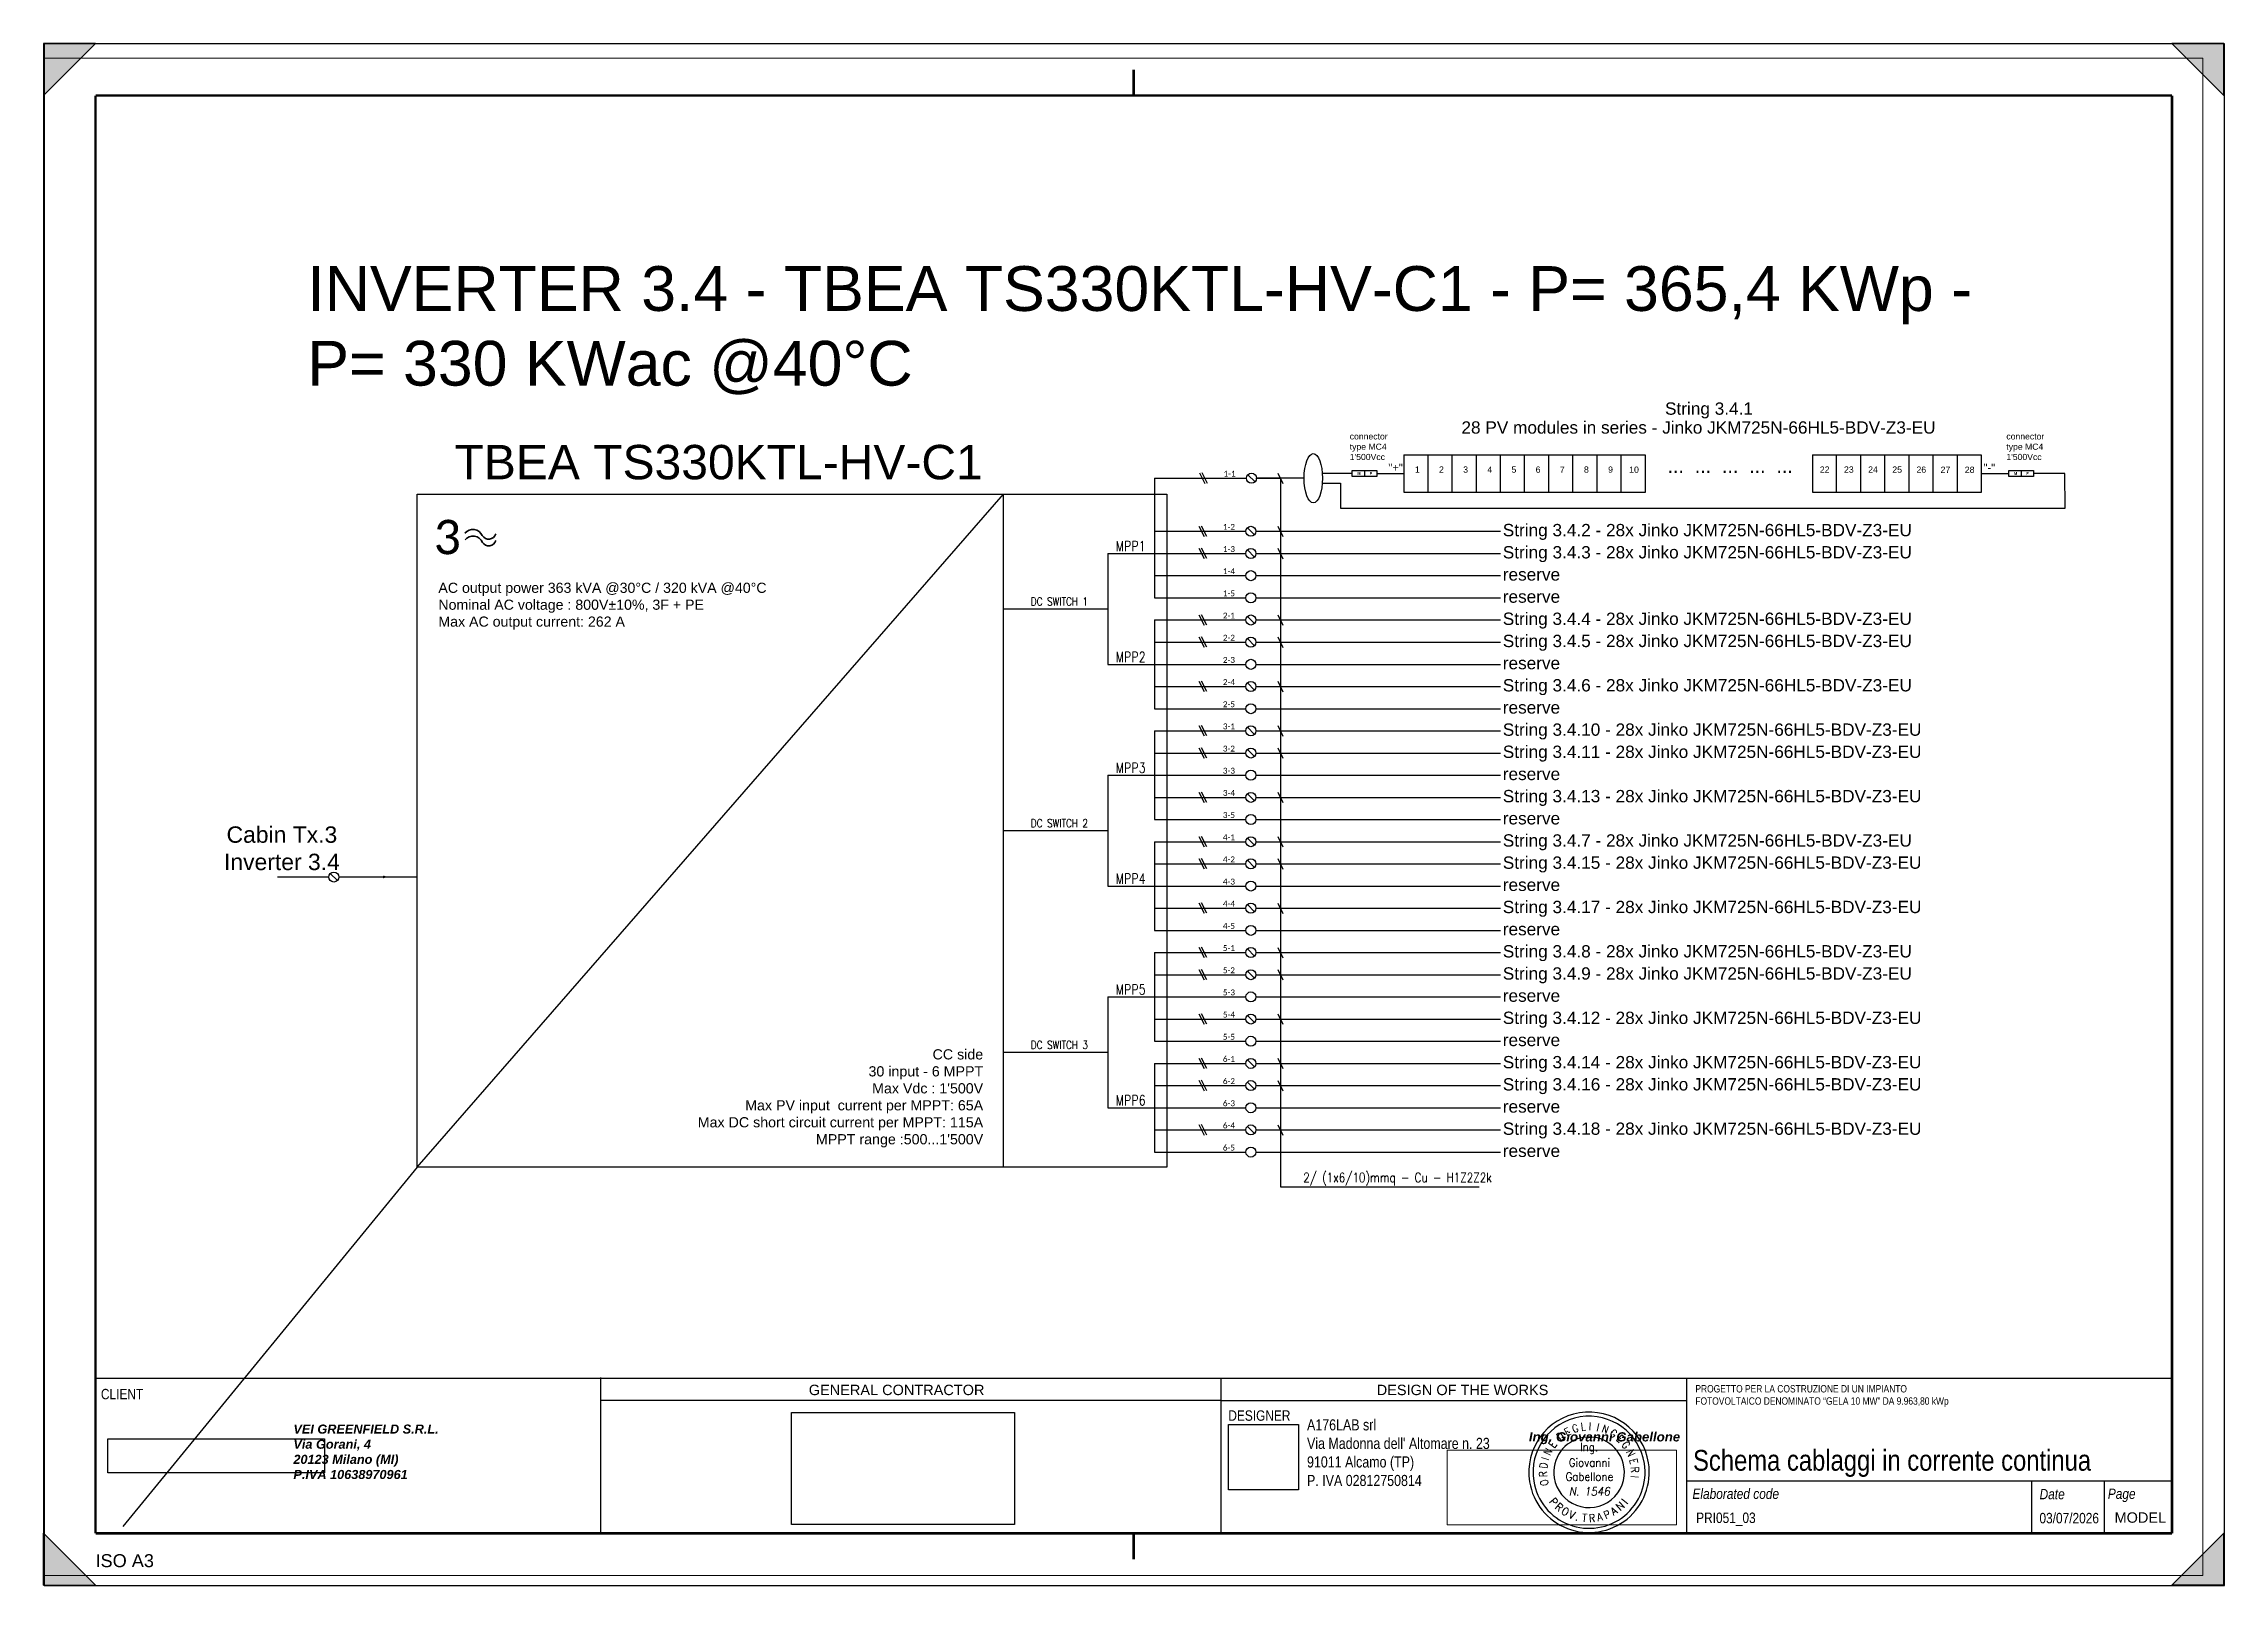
# Paper-space layout '3.4' of a CAD drawing. Header units: millimetres. Extents: x 2 to 422, y 0 to 297.
# The model-space entities are those that its viewports show. They can reach past a viewport. Long polylines and large blocks are cut down to what shows.
import ezdxf
from ezdxf.enums import TextEntityAlignment as Align

# ---------------------------------------------------------------- set-up
doc = ezdxf.new("R2010")
doc.units = ezdxf.units.MM
doc.header["$XCLIPFRAME"] = 2
doc.linetypes.add('CONTINUA', pattern=[0])
doc.linetypes.add('TRATTEGGIATA', pattern=[19.049999999999997, 12.7, -6.349999999999998])
for name, color, linetype in [('-Testi', 1, 'Continuous'), ('firme', 7, 'Continuous'), ('ISO Formato', 7, 'Continuous'), ('ISO FORMATO A3 SENZA TESTATA', 7, 'Continuous'), ('ISO LINEA DI TAGLIO', 253, 'Continuous'), ('ISO Testo', 7, 'Continuous'), ('testata', 7, 'CONTINUA'), ('TIMBRO', 153, 'Continuous'), ('TRATTEGGIATA', 40, 'TRATTEGGIATA')]:
    doc.layers.add(name, color=color, linetype=linetype)
doc.layers.add('Livello 1', color=7, linetype='Continuous', lineweight=0)
doc.styles.add('ARIAL', font='arial.ttf')
doc.styles.add('Formato ISO', font='arial.ttf')
doc.styles.add('Legend', font='calibri.ttf')
doc.styles.add('ROMANS', font='romans.shx', dxfattribs={"width": 0.8, "height": 0.2})
doc.styles.add('ROMANT', font='romant.shx', dxfattribs={"height": 0.2})
doc.styles.add('SIMPLEX', font='SIMPLEX', dxfattribs={"width": 0.8})
doc.styles.get("Standard").update_dxf_attribs({"font": 'arial.ttf'})
doc.styles.add('VALE', font='swissc.ttf')
picture_1 = doc.add_image_def('image1.jpg', size_in_pixel=(539, 175))
picture_2 = doc.add_image_def('image2.png', size_in_pixel=(565, 89))
picture_3 = doc.add_image_def('image3.png', size_in_pixel=(500, 251))
picture_4 = doc.add_image_def('image4.jpg', size_in_pixel=(1111, 1036))

# ---------------------------------------------------------------- blocks, each defined once
blk = doc.blocks.new('A$C63187F01')
at = {"layer": 'TIMBRO'}
for radius, start, end in [(1.15999999999999, 9.105136027296592, 189.1051360272949), (1.07999999999999, 9.105136027296592, 189.1051360272949), (0.679999999999991, 9.105136027296592, 189.1051360272949), (1.15999999999999, 189.1051360272949, 9.105136027296592), (1.07999999999999, 189.1051360272949, 9.105136027296592), (0.679999999999991, 189.1051360272949, 9.105136027296592)]:
    blk.add_arc((0, 0), radius, start, end, dxfattribs=at)
at = {"layer": 'TIMBRO', "style": 'ROMANT', "width": 0.85}
for s, rotation, p in [('E', 28.17592029116496, (-0.3824660734296117, 0.7140165983191907)), ('G', 17.52598430968996, (-0.2439220152376436, 0.772400188038816)), ('L', 7.090058753132115, (-0.0999777312645449, 0.803806228671547)), ('I', 358.7961288682809, (0.0170180748996245, 0.8098212056538756)), ('I', 348.6434814339645, (0.1594998227646158, 0.7941409236011197)), ('N', 339.280516534409, (0.2865722665468979, 0.7576122596989592)), ('N', 63.48437489733794, (-0.7247982432181193, 0.361617901420729)), ('E', 52.40714180735711, (-0.6418162093914364, 0.4941375854581338)), ('D', 38.61204339177493, (-0.505475523407938, 0.632925347284683)), ('G', 327.7755559631449, (0.4319221628173297, 0.685232256440969)), ('E', 317.1256199816696, (0.5511185261302673, 0.5936062416754027)), ('G', 306.4756840001942, (0.6513284743503789, 0.4815300805769171)), ('N', 294.9707234289304, (0.7342841281877384, 0.341945637626182)), ('R', 92.43304528897123, (-0.8092697948665675, -0.0343860308355062)), ('D', 81.56919470707903, (-0.8012468547890723, 0.1187580636865988)), ('I', 72.84733979689435, (-0.7739731119752964, 0.238884118223126)), ('E', 283.8934903389495, (0.7863024527493963, 0.1944953798943487)), ('R', 273.2435543574741, (0.8087024140580465, 0.0458301810675153)), ('O', 103.0829812704469, (-0.7889750302312581, -0.1833532156019828)), ('I', 264.307886566424, (0.8060060775601128, -0.0803380540972825))]:
    blk.add_text(s, height=0.15, rotation=rotation, dxfattribs=at).set_placement(p, align=Align.CENTER)
at = {"layer": 'TIMBRO', "style": 'ROMANS', "width": 0.9}
for s, p in [('Ing.', (1.313009079e-07, 0.4085925105044482)), ('Giovanni', (0.0075545987859016, 0.1075051202444968)), ('Gabellone', (0.007554585066373, -0.1638305355915151))]:
    blk.add_text(s, height=0.16, dxfattribs=at).set_placement(p, align=Align.CENTER)
at = {"layer": 'TIMBRO', "style": 'ROMANS', "oblique": 10, "width": 0.9}
blk.add_text('N. 1546', height=0.16, dxfattribs=at).set_placement((0.007554585066373, -0.4484680293613508), align=Align.CENTER)
at = {"layer": 'TIMBRO', "style": 'ROMANT', "text_generation_flag": 6, "width": 0.9}
for s, rotation, p in [('P', 129.9701413897099, (-0.73572414304485, -0.6166927803541284)), ('R', 139.5111729515321, (-0.623327763049133, -0.7301112927575844)), ('O', 148.8609498648018, (-0.4964321285984569, -0.8216782470621808)), ('V', 158.2107267780695, (-0.3563462401526749, -0.8914131237137182)), ('T', 174.3802347924072, (-0.0940091668817331, -0.9553859306804637)), ('R', 183.7300117056766, (0.0624528102228794, -0.9579664119870015)), ('A', 193.4622252675087, (0.2234920665997322, -0.933622673335947)), ('P', 203.0032568293325, (0.3751521134961706, -0.8836633361973014)), ('A', 212.5442883911549, (0.5164333161652053, -0.8092568380647691)), ('N', 222.6586311643547, (0.6505237136199185, -0.705987888010924)), ('I', 230.858393287566, (0.7445646931580825, -0.605989618477409)), ('.', 165.069514478294, (-0.2473410615262708, -0.9275895640222842))]:
    blk.add_text(s, height=0.15, rotation=rotation, dxfattribs=at).set_placement(p, align=Align.CENTER)
blk = doc.blocks.new('TESTATA_ORIZ')
for points in [[(-0.0699676079475467, 29.90025059768198), (400.149622289405, 29.90025059768198)], [(97.1902921321962, 30.02336188326467), (97.1902921321962, -0.0177559400219707)], [(216.7129702017337, 29.90025059768198), (216.7129702017337, 0)], [(306.4132899808174, 29.95782913373592), (306.4132899808174, -0.0373489915230039)], [(216.7129702017337, 25.58466010262339), (97.1902921321962, 25.58466010262339)], [(216.7129702017337, 25.58466010262339), (306.4132899808174, 25.58466010262339)], [(306.4132899808174, 10.09393447839386), (399.9946335071397, 10.09393447839386)], [(372.8528758033935, 10.06120158330736), (372.8528758033935, -0.0017945035822322)], [(386.8552724335677, 10.09393447839386), (386.8552724335677, 0)]]:
    blk.add_lwpolyline(points)
blk.add_lwpolyline([(0, 29.90025059768198), (400, 29.90025059768198), (400, 0), (0, 0)], close=True)
at = {"layer": 'firme', "xscale": 10, "yscale": 10, "zscale": 10}
blk.add_blockref('A$C63187F01', (287.6416002064349, 11.75734535063213), dxfattribs=at)
at = {"char_height": 2, "attachment_point": 1, "style": 'VALE'}
for s, width, insert in [('\\pxql;CLIENT', 62.13257653758773, (0.9716305739987092, 27.82619541131167)), ('\\pxql;DESIGNER', 62.13257653758773, (218.152149374866, 23.68897433024338)), ('\\pxql;{\\fSwis721 Cn BT|b0|i1|c0|p34;Elaborated code}', 57.42921800797819, (307.5581105855974, 8.620199347302531)), ('\\pxql;{\\fSwis721 Cn BT|b0|i1|c0|p34;Date}', 57.42921800797819, (374.4343936400085, 8.559032495573973)), ('\\pxql;{\\fSwis721 Cn BT|b0|i1|c0|p34;Page}', 57.42921800797819, (387.5775412735152, 8.620199347302531))]:
    blk.add_mtext_dynamic_manual_height_columns(s, width=width, gutter_width=25, heights=[8.879778938413974], dxfattribs=dict(at, insert=insert))
at = {"attachment_point": 4, "style": 'VALE'}
for s, insert, char_height, width in [('{\\f@Arial Unicode MS|b0|i0|c0|p34;GENERAL CONTRACTOR}', (137.3333100181189, 27.61036141397017), 2, 62.13257653758773), ('{\\f@Arial Unicode MS|b0|i0|c0|p34;DESIGN OF THE WORKS}', (246.743246528662, 27.61036141397017), 2, 62.13257653758773), ('{\\H0.83333x;\\C250;\\c1710618;PROGETTO PER LA COSTRUZIONE DI UN IMPIANTO\\PFOTOVOLTAICO DENOMINATO “GELA 10 MW” DA 9.963,80 kWp}', (308.1288091407623, 26.45304518701414), 1.7, 96.45484136060873)]:
    blk.add_mtext(s, dxfattribs=dict(at, insert=insert, char_height=char_height, width=width))
at = {"insert": (388.8723227745414, 3.023095414783931), "char_height": 2, "attachment_point": 4}
blk.add_mtext('MODEL', dxfattribs=at)
at = {"style": 'VALE'}
for tag, height, p in [('TITOLO_ELABORATO', 4, (307.6799596854908, 14.06286495316817)), ('EL', 2, (308.2763400574549, 2.988306874538372)), ('DATA1', 2, (374.4038837955039, 2.927140022809808))]:
    blk.add_attdef(tag, text='', height=height, dxfattribs=at).set_placement(p, align=Align.MIDDLE_LEFT)
at = {"layer": 'Livello 1'}
for s, insert, char_height, attachment_point in [('\\pxql;{\\fArial|b1|i1|c0|p34;\\H0.58333x;\\C250;\\c1710618;VEI GREENFIELD S.R.L.\\PVia Gorani, 4\\P20123 Milano (MI)\\PP.IVA 10638970961}', (52.04005891364793, 20.95944437869185), 3, 2), ('{\\fArial|b1|i1|c0|p34;\\H11.83894x;\\W1.02632;Ing. Giovanni Gabellone}', (276.05221707422, 17.16431292448878), 0.15, 7)]:
    blk.add_mtext(s, dxfattribs=dict(at, insert=insert, char_height=char_height, attachment_point=attachment_point))
at = {"layer": 'testata', "linetype": 'CONTINUA', "lineweight": 25, "insert": (258.7298298923781, 15.52275412109771), "char_height": 3, "width": 50.83305338474382, "attachment_point": 5, "style": 'ARIAL'}
blk.add_mtext("\\pxql;{\\H0.71429x;\\W0.8;A176LAB srl\\PVia Madonna dell' Altomare n. 23\\P91011 Alcamo (TP)\\PP. IVA 02812750814}", dxfattribs=at)
image = blk.add_image(picture_3, insert=(134.0290691254413, 1.710914103838149), size_in_units=(42.92731988865225, 21.549514584103427))
image.dxf.flags = 7
image = blk.add_image(picture_2, insert=(2.286596279577508, 11.651344692531), size_in_units=(41.74781706432985, 6.5762048119032945))
image.set_boundary_path([(-0.5, -0.5), (564.5, 88.49999999999999)])
image.dxf.clipping = 0
image = blk.add_image(picture_4, insert=(218.2123042816674, 8.373210778518114), size_in_units=(13.48003219349629, 12.570039021118054))
image.dxf.flags = 7
at = {"color": 7, "lineweight": 0, "true_color": 0xffffff}
image = blk.add_image(picture_1, insert=(260.2868776868563, 1.650954984690542), size_in_units=(44.21120616239327, 14.354287715062734), dxfattribs=at)
image.set_boundary_path([(-0.5, -0.5), (538.4999999999999, 174.5)])
image.dxf.clipping = 0
blk = doc.blocks.new('*U100')
at = {"layer": 'ISO Testo'}
h = blk.add_hatch(color=256, dxfattribs=at)
h.paths.add_polyline_path([(420.0000090385009, 297.0325926260448), (410.000009038501, 297.0325926260448), (420.0000090385009, 287.0325926260448)])
h.paths.add_polyline_path([(420.0000090385009, 10.03259262604479), (410.000009038501, 0.0325926260447886), (420.0000090385009, 0.0325926260447886)])
h.paths.add_polyline_path([(9.0385010481e-06, 10.03259262604479), (9.0385010481e-06, 0.0325926260447886), (10.00000903850104, 0.0325926260447886)])
h.paths.add_polyline_path([(10.00000903850104, 297.0325926260448), (9.0385010481e-06, 297.0325926260448), (9.0385010481e-06, 287.0325926260448)])
at = {"layer": 'ISO Formato', "const_width": 0.5}
for points in [[(210.0000090385011, 287.0325926260448), (10.00000903850104, 287.0325926260448)], [(10.00000903850104, 287.0325926260448), (10.00000903850104, 10.03259262604479)], [(10.00000903850104, 10.03259262604479), (210.0000090385011, 10.03259262604479)]]:
    blk.add_lwpolyline(points, dxfattribs=at)
at = {"layer": 'ISO FORMATO A3 SENZA TESTATA', "const_width": 0.5}
for points in [[(210.0000090385011, 287.0325926260448), (410.000009038501, 287.0325926260448)], [(410.000009038501, 287.0325926260448), (410.000009038501, 10.03259262604479)], [(410.000009038501, 10.03259262604479), (210.0000090385011, 10.03259262604479)]]:
    blk.add_lwpolyline(points, dxfattribs=at)
at = {"layer": 'ISO LINEA DI TAGLIO'}
blk.add_lwpolyline([(0.0974469984366806, -1.8687860575e-06), (420.1012052352025, -1.8687860575e-06), (420.1012052352025, 297.0122579247036), (0.0974469984366806, 297.0122579247036)], close=True, dxfattribs=at)
at = {"layer": 'ISO Testo'}
for p, q in [((9.0385010481e-06, 297.0325926260448), (9.0385010481e-06, 287.0325926260448)), ((10.00000903850104, 297.0325926260448), (9.0385010481e-06, 297.0325926260448)), ((10.00000903850104, 297.0325926260448), (9.0385010481e-06, 287.0325926260448)), ((420.0000090385009, 297.0325926260448), (410.000009038501, 297.0325926260448)), ((420.0000090385009, 287.0325926260448), (410.000009038501, 297.0325926260448)), ((420.0000090385009, 287.0325926260448), (420.0000090385009, 297.0325926260448)), ((9.0385010481e-06, 0.0325926260447886), (9.0385010481e-06, 10.03259262604479)), ((9.0385010481e-06, 10.03259262604479), (10.00000903850104, 0.0325926260447886)), ((410.000009038501, 0.0325926260447886), (420.0000090385009, 10.03259262604479)), ((420.0000090385009, 0.0325926260447886), (420.0000090385009, 10.03259262604479)), ((9.0385010481e-06, 0.0325926260447886), (10.00000903850104, 0.0325926260447886)), ((420.0000090385009, 0.0325926260447886), (410.000009038501, 0.0325926260447886))]:
    blk.add_line(p, q, dxfattribs=at)
at = {"layer": 'ISO Testo', "const_width": 0.5}
for points in [[(210.0000090385011, 287.0325926260448), (210.0000090385011, 292.0325926260448)], [(210.0000090385011, 10.03259262604479), (210.0000090385011, 5.032592626044788)]]:
    blk.add_lwpolyline(points, dxfattribs=at)
at = {"layer": 'ISO Testo', "style": 'Formato ISO'}
blk.add_text('ISO A3', height=2.5, dxfattribs=at).set_placement((10.00000903850104, 3.512349110778814))
blk = doc.blocks.new('P00102')
at = {"color": 1, "linetype": 'ByBlock', "lineweight": 25}
for p, q in [((0.0185414473933605, 3.62500173526314), (-3.581458552606548, -3.574998264736676)), ((1.818541447393428, 3.62500173526314), (-1.78145855260648, -3.574998264736676)), ((3.618541447393609, 3.62500173526314), (0.0185414473934742, -3.574998264736676))]:
    blk.add_line(p, q, dxfattribs=at)
blk = doc.blocks.new('P00')
at = {"color": 1}
for points in [[(-18.69457844420282, 25.69178981461047), (6.820592160970078, -25.33855139573532)], [(19.57817746355653, -25.33855139573532), (-5.93699314161455, 25.69178981461047)]]:
    blk.add_lwpolyline(points, dxfattribs=at)

msp = doc.modelspace()

# ---------------------------------------------------------------- linework, layer by layer
for points in [[(64407.93061001699, 139496.449076063), (64529.20168132277, 139496.449076063), (64529.20168132277, 139465.7554456382), (64407.93061001699, 139465.7554456382)], [(67631.25326796039, 139496.449076063), (67752.52433926618, 139496.449076063), (67752.52433926618, 139465.7554456382), (67631.25326796039, 139465.7554456382)], [(59818.31285879034, 139379.218536011), (63498.36127245453, 139379.218536011), (63498.36127245453, 136074.845540222), (59818.31285879034, 136074.845540222)]]:
    msp.add_lwpolyline(points, close=True)
for points in [[(64468.56614566987, 139496.449076063), (64468.56614566987, 139465.7554456382)], [(64662.0779532783, 139572.287454484), (64662.0779532783, 139389.9170672172), (65847.84931087431, 139389.9170672172), (65847.84931087431, 139571.7611349596), (64662.0779532783, 139571.7611349596)], [(64780.65508903789, 139389.9170672172), (64780.65508903789, 139571.7611349596)], [(64899.23222479749, 139389.653907455), (64899.23222479749, 139571.4979751974)], [(65017.8093605571, 139389.3907476927), (65017.8093605571, 139571.2348154352)], [(65136.38649631671, 139389.9170672172), (65136.38649631671, 139571.7611349596)], [(65254.9636320763, 139389.653907455), (65254.9636320763, 139571.4979751974)], [(65373.54076783591, 139389.3907476927), (65373.54076783591, 139571.2348154352)], [(65492.1179035955, 139389.9170672172), (65492.1179035955, 139571.7611349596)], [(65610.6950393551, 139389.653907455), (65610.6950393551, 139571.4979751974)], [(65729.2721751147, 139389.3907476927), (65729.2721751147, 139571.2348154352)], [(66667.84931087431, 139572.287454484), (66667.84931087431, 139389.9170672172), (67497.88926119154, 139389.9170672172), (67497.88926119154, 139571.7611349596), (66667.84931087431, 139571.7611349596)], [(66786.42644663392, 139389.9170672172), (66786.42644663392, 139571.7611349596)], [(66905.00358239352, 139389.653907455), (66905.00358239352, 139571.4979751974)], [(67023.58071815313, 139389.3907476927), (67023.58071815313, 139571.2348154352)], [(67142.15785391272, 139389.9170672172), (67142.15785391272, 139571.7611349596)], [(67260.73498967232, 139389.653907455), (67260.73498967232, 139571.4979751974)], [(67260.73498967232, 139389.653907455), (67260.73498967232, 139571.4979751974)], [(67379.31212543193, 139389.3907476927), (67379.31212543193, 139571.2348154352)], [(67379.31212543193, 139389.3907476927), (67379.31212543193, 139571.2348154352)], [(67497.88926119154, 139389.9170672172), (67497.88926119154, 139571.7611349596)], [(67691.88880361328, 139496.449076063), (67691.88880361328, 139465.7554456382)], [(63437.2, 139457.8734797899), (63437.2, 138870.7452359463)], [(63931.52809284357, 139440.4876597593), (63896.7564527823, 139475.2592998206)], [(63935.82677697381, 139457.8734797899), (64055.8267769738, 139457.8734797899), (64055.8267769738, 135978.427001942)], [(64043.06919167122, 139483.3886503951), (64068.58436227638, 139432.3583091847)], [(64043.06919167122, 139483.3886503951), (64068.58436227639, 139432.3583091847)], [(64529.20168132277, 139481.1022608506), (64662.0779532783, 139481.1022608506)], [(67498.37699600487, 139481.1022608506), (67631.25326796039, 139481.1022608506)], [(59818.31285879034, 136074.845540222), (62696.58218751868, 139379.218536011)], [(62696.58218751868, 136074.845540222), (62696.58218751868, 139379.218536011)], [(63928.62533452414, 139179.8771845939), (63893.85369446286, 139214.6488246551)], [(64043.06919167122, 139222.7781752297), (64068.58436227639, 139171.7478340193)], [(63209, 139088.4237483984), (63437.2, 139088.4237483984)], [(63209, 139088.4237483984), (63209, 138544.227467268)], [(63928.62533452414, 139071.0379283678), (63893.85369446286, 139105.809568429)], [(64043.06919167122, 139113.9389190036), (64068.58436227639, 139062.9085777932)], [(62696.58218751869, 138816.3256078332), (63209, 138816.3256078332)], [(63437.2, 138761.9059797202), (63437.2, 138326.5489548159)], [(63928.62533452414, 138744.5201596896), (63893.85369446286, 138779.2917997508)], [(64043.06919167122, 138787.4211503254), (64068.58436227639, 138736.390809115)], [(63928.62533452414, 138635.6809034635), (63893.85369446286, 138670.4525435247)], [(64043.06919167122, 138678.5818940993), (64068.58436227639, 138627.5515528889)], [(63209, 138544.227467268), (63437.2, 138544.227467268)], [(63928.62533452414, 138418.0023910113), (63893.85369446286, 138452.7740310725)], [(64043.06919167122, 138460.9033816471), (64068.58436227639, 138409.8730404368)], [(63437.2, 138217.7096985897), (63437.2, 137782.3526736854)], [(63928.62533452414, 138200.3238785591), (63893.85369446286, 138235.0955186203)], [(64043.06919167122, 138243.2248691949), (64068.58436227639, 138192.1945279845)], [(63928.62533452414, 138091.484622333), (63893.85369446286, 138126.2562623943)], [(64043.06919167122, 138134.3856129689), (64068.58436227639, 138083.3552717585)], [(63209, 138000.0311861376), (63437.2, 138000.0311861376)], [(63209, 138000.0311861376), (63209, 137455.8349050071)], [(63928.62533452414, 137873.8061098809), (63893.85369446286, 137908.5777499421)], [(64043.06919167122, 137916.7071005167), (64068.58436227639, 137865.6767593063)], [(62696.58218751869, 137727.9330455724), (63209, 137727.9330455724)], [(63437.2, 137673.5134174593), (63437.2, 137238.156392555)], [(63928.62533452414, 137656.1275974287), (63893.85369446286, 137690.8992374899)], [(64043.06919167122, 137699.0285880645), (64068.58436227639, 137647.9982468541)], [(63928.62533452414, 137547.2883412026), (63893.85369446286, 137582.0599812638)], [(64043.06919167122, 137590.1893318384), (64068.58436227639, 137539.158990628)], [(59426.44726401697, 137482.677066225), (59391.67562395568, 137517.4487062863)], [(59818.31285879034, 137500.0628862556), (59433.64870646665, 137500.0628862556)], [(63209, 137455.8349050071), (63437.2, 137455.8349050071)], [(63928.62533452414, 137329.6098287505), (63893.85369446286, 137364.3814688117)], [(64043.06919167122, 137372.5108193863), (64068.58436227639, 137321.4804781759)], [(63928.62533452414, 137111.9313162983), (63893.85369446286, 137146.7029563595)], [(64043.06919167122, 137154.8323069341), (64068.58436227639, 137103.8019657237)], [(63437.2, 137129.3171363289), (63437.2, 136693.9601114246)], [(63928.62533452414, 137003.0920600722), (63893.85369446286, 137037.8637001335)], [(64043.06919167122, 137045.993050708), (64068.58436227639, 136994.9627094977)], [(63209, 136911.6386238767), (63437.2, 136911.6386238767)], [(63209, 136911.6386238767), (63209, 136367.4423427463)], [(63928.62533452414, 136785.4135476201), (63893.85369446286, 136820.1851876812)], [(64043.06919167122, 136828.3145382559), (64068.58436227639, 136777.2841970454)], [(62696.58218751869, 136639.5404833115), (63209, 136639.5404833115)], [(63928.62533452414, 136567.7350351679), (63893.85369446286, 136602.5066752291)], [(64043.06919167122, 136610.6360258037), (64068.58436227639, 136559.6056845933)], [(63437.2, 136585.1208551985), (63437.2, 136149.7638302941)], [(64043.06919167122, 136501.7967695776), (64068.58436227639, 136450.7664283672)], [(63928.62533452414, 136458.8957789418), (63893.85369446286, 136493.667419003)], [(63209, 136367.4423427463), (63437.2, 136367.4423427463)], [(64043.06919167122, 136284.1182571254), (64068.58436227639, 136233.0879159151)], [(63928.62533452414, 136241.2172664896), (63893.85369446286, 136275.9889065509)], [(64055.8267769738, 135978.427001942), (65030.8267769738, 135978.427001942)]]:
    msp.add_lwpolyline(points)
at = {"color": 40, "linetype": 'Continuous'}
for points in [[(63437.2, 139457.8734797899), (63889.55227281293, 139457.8734797899)], [(63437.2, 139197.2630046245), (63886.64951449349, 139197.2630046245)], [(63935.82951449349, 139197.2630046245), (65136.31201643589, 139197.2630046245)], [(63437.2, 139088.4237483984), (63886.64951449349, 139088.4237483984)], [(63935.82951449349, 139088.4237483984), (65136.31201643589, 139088.4237483984)], [(63437.2, 138761.9059797202), (63886.64951449349, 138761.9059797202)], [(63935.82951449349, 138761.9059797202), (65136.31201643589, 138761.9059797202)], [(63437.2, 138653.0667234941), (63886.64951449349, 138653.0667234941)], [(63935.82951449349, 138653.0667234941), (65136.31201643589, 138653.0667234941)], [(63437.2, 138435.3882110419), (63886.64951449349, 138435.3882110419)], [(63935.82951449349, 138435.3882110419), (65136.31201643589, 138435.3882110419)], [(63437.2, 138217.7096985897), (63886.64951449349, 138217.7096985897)], [(63935.82951449349, 138217.7096985897), (65136.31201643589, 138217.7096985897)], [(63437.2, 138108.8704423637), (63886.64951449349, 138108.8704423637)], [(63935.82951449349, 138108.8704423637), (65136.31201643589, 138108.8704423637)], [(63437.2, 137891.1919299115), (63886.64951449349, 137891.1919299115)], [(63935.82951449349, 137891.1919299115), (65136.31201643589, 137891.1919299115)], [(63437.2, 137673.5134174593), (63886.64951449349, 137673.5134174593)], [(63935.82951449349, 137673.5134174593), (65136.31201643589, 137673.5134174593)], [(63437.2, 137564.6741612332), (63886.64951449349, 137564.6741612332)], [(63935.82951449349, 137564.6741612332), (65136.31201643589, 137564.6741612332)]]:
    msp.add_lwpolyline(points, dxfattribs=at)
at = {"color": 40}
for points in [[(64172.46758333334, 139457.8734797899), (63938.73227281293, 139457.8734797899)], [(64262.24790516483, 139482.8734797899), (64407.15267145493, 139482.8734797899)], [(64262.24790516483, 139432.8734797899), (64350.67750244537, 139432.8734797899), (64350.67750244537, 139310.7936415459), (67907.6488028524, 139310.7936415459), (67907.48743662462, 139481.1022608506), (67752.52433926618, 139481.1022608506)]]:
    msp.add_lwpolyline(points, dxfattribs=at)
at = {"color": 8, "linetype": 'Continuous'}
for points in [[(63437.2, 138979.5844921723), (63886.64951449349, 138979.5844921723)], [(63935.82951449349, 138979.5844921723), (65136.31201643589, 138979.5844921723)], [(63437.2, 138870.7452359463), (63886.64951449349, 138870.7452359463)], [(63935.82951449349, 138870.7452359463), (65136.31201643589, 138870.7452359463)], [(63437.2, 138544.227467268), (63886.64951449349, 138544.227467268)], [(63935.82951449349, 138544.227467268), (65136.31201643589, 138544.227467268)], [(63437.2, 138326.5489548159), (63886.64951449349, 138326.5489548159)], [(63935.82951449349, 138326.5489548159), (65136.31201643589, 138326.5489548159)], [(63437.2, 138000.0311861376), (63886.64951449349, 138000.0311861376)], [(63935.82951449349, 138000.0311861376), (65136.31201643589, 138000.0311861376)], [(63437.2, 137782.3526736854), (63886.64951449349, 137782.3526736854)], [(63935.82951449349, 137782.3526736854), (65136.31201643589, 137782.3526736854)], [(63437.2, 137455.8349050071), (63886.64951449349, 137455.8349050071)], [(63935.82951449349, 137455.8349050071), (65136.31201643589, 137455.8349050071)], [(63437.2, 137238.156392555), (63886.64951449349, 137238.156392555)], [(63935.82951449349, 137238.156392555), (65136.31201643589, 137238.156392555)], [(63437.2, 136911.6386238767), (63886.64951449349, 136911.6386238767)], [(63935.82951449349, 136911.6386238767), (65136.31201643589, 136911.6386238767)], [(63437.2, 136693.9601114246), (63886.64951449349, 136693.9601114246)], [(63935.82951449349, 136693.9601114246), (65136.31201643589, 136693.9601114246)], [(63437.2, 136367.4423427463), (63886.64951449349, 136367.4423427463)], [(63935.82951449349, 136367.4423427463), (65136.31201643589, 136367.4423427463)], [(63437.2, 136149.7638302941), (63886.64951449349, 136149.7638302941)], [(63935.82951449349, 136149.7638302941), (65136.31201643589, 136149.7638302941)]]:
    msp.add_lwpolyline(points, dxfattribs=at)
at = {"color": 4}
msp.add_lwpolyline([(59384.47418150603, 137500.0628862556), (59132.32062109007, 137500.0628862556)], dxfattribs=at)
at = {"color": 7}
for centre in [(63914.14227281293, 139457.8734797899), (63911.23951449349, 139197.2630046245), (63911.23951449349, 139088.4237483984), (63911.23951449349, 138761.9059797202), (63911.23951449349, 138653.0667234941), (63911.23951449349, 138435.3882110419), (63911.23951449349, 138217.7096985897), (63911.23951449349, 138108.8704423637), (63911.23951449349, 137891.1919299115), (63911.23951449349, 137673.5134174593), (63911.23951449349, 137564.6741612332), (63911.23951449349, 137346.9956487811), (63911.23951449349, 137129.3171363289), (63911.23951449349, 137020.4778801028), (63911.23951449349, 136802.7993676506), (63911.23951449349, 136585.1208551985), (63911.23951449349, 136476.2815989724), (63911.23951449349, 136258.6030865202)]:
    msp.add_circle(centre, 24.59, dxfattribs=at)
at = {"color": 8}
for centre in [(63911.23951449349, 138979.5844921723), (63911.23951449349, 138870.7452359463), (63911.23951449349, 138544.227467268), (63911.23951449349, 138326.5489548159), (63911.23951449349, 138000.0311861376), (63911.23951449349, 137782.3526736854), (63911.23951449349, 137455.8349050071), (63911.23951449349, 137238.156392555), (63911.23951449349, 136911.6386238767), (63911.23951449349, 136693.9601114246), (63911.23951449349, 136367.4423427463), (63911.23951449349, 136149.7638302941)]:
    msp.add_circle(centre, 24.59, dxfattribs=at)
msp.add_circle((59409.06144398633, 137500.0628862556), 24.58726248030871)
at = {"lineweight": 35}
for centre, radius, start, end in [((60091.89632148021, 139156.7123058284), 50.10158679896896, 22.57714482321823, 141.9873610374973), ((60092.68250298692, 139123.8204133665), 50.10158679897022, 22.57714482321823, 141.9873610374973), ((60169.10980907316, 139195.2854924432), 36.4958631825816, 211.9962466631755, 342.6174202888712), ((60169.89599057986, 139162.3935999812), 36.49586318257663, 211.9962466631755, 342.6174202888712)]:
    msp.add_arc(centre, radius, start, end, dxfattribs=at)
msp.add_ellipse((64217.35774424907, 139457.8734797899), major_axis=(0, -121.0803726117519), ratio=0.370746801875944)
at = {"layer": 'Defpoints', "color": 1}
msp.add_line((59818.31285879034, 136074.845540222), (58372.84794279355, 134310.9891258013), dxfattribs=at)
at = {"layer": 'TRATTEGGIATA', "color": 40, "linetype": 'Continuous', "ltscale": 0.5}
for points in [[(63437.2, 137346.9956487811), (63886.64951449349, 137346.9956487811)], [(63935.82951449349, 137346.9956487811), (65136.31201643589, 137346.9956487811)], [(63437.2, 137129.3171363289), (63886.64951449349, 137129.3171363289)], [(63935.82951449349, 137129.3171363289), (65136.31201643589, 137129.3171363289)], [(63437.2, 137020.4778801028), (63886.64951449349, 137020.4778801028)], [(63935.82951449349, 137020.4778801028), (65136.31201643589, 137020.4778801028)], [(63437.2, 136802.7993676506), (63886.64951449349, 136802.7993676506)], [(63935.82951449349, 136802.7993676506), (65136.31201643589, 136802.7993676506)], [(63437.2, 136585.1208551985), (63886.64951449349, 136585.1208551985)], [(63935.82951449349, 136585.1208551985), (65136.31201643589, 136585.1208551985)], [(63437.2, 136476.2815989724), (63886.64951449349, 136476.2815989724)], [(63935.82951449349, 136476.2815989724), (65136.31201643589, 136476.2815989724)], [(63437.2, 136258.6030865202), (63886.64951449349, 136258.6030865202)], [(63935.82951449349, 136258.6030865202), (65136.31201643589, 136258.6030865202)]]:
    msp.add_lwpolyline(points, dxfattribs=at)

# ---------------------------------------------------------------- block references
for name, p in [('P00', (63677.82184103978, 139458.0506807735)), ('P00', (63674.91908272035, 139197.440205608)), ('P00', (63674.91908272035, 139088.6009493819)), ('P00', (63674.91908272035, 138762.0831807037)), ('P00', (63674.91908272035, 138653.2439244776)), ('P00', (63674.91908272035, 138435.5654120255)), ('P00', (63674.91908272035, 138217.8868995732)), ('P00', (63674.91908272035, 138109.0476433472)), ('P00', (63674.91908272035, 137891.369130895)), ('P00', (63674.91908272035, 137673.6906184428)), ('P00', (63674.91908272035, 137564.8513622167)), ('P00102', (59653.85333343955, 137499.8856852721)), ('P00', (63674.91908272035, 137347.1728497646)), ('P00', (63674.91908272035, 137129.4943373124)), ('P00', (63674.91908272035, 137020.6550810863)), ('P00', (63674.91908272035, 136802.9765686341)), ('P00', (63674.91908272035, 136585.298056182)), ('P00', (63674.91908272035, 136476.4587999559)), ('P00', (63674.91908272035, 136258.7802875037))]:
    msp.add_blockref(name, p)

# ---------------------------------------------------------------- texts
at = {"layer": '-Testi', "color": 7, "attachment_point": 5, "style": 'SIMPLEX'}
for s, insert, char_height, width in [('MPP1', (63320.89967799139, 139124.7136184267), 50, 54.43236395770274), ('DC SWITCH 1', (62971.07029740422, 138852.6154778615), 40, 391.7310769769952), ('MPP2', (63320.89967799139, 138580.5173372963), 50, 54.43236395770274), ('MPP3', (63320.89967799139, 138036.3210561658), 50, 54.43236395770274), ('DC SWITCH 2', (62971.07029740422, 137764.2229156007), 40, 391.7310769769952), ('MPP4', (63320.89967799139, 137492.1247750354), 50, 54.43236395770274), ('MPP5', (63320.89967799139, 136947.928493905), 50, 54.43236395770274), ('DC SWITCH 3', (62971.07029740422, 136675.8303533398), 40, 391.7310769769952), ('MPP6', (63320.89967799139, 136403.7322127746), 50, 54.43236395770274), ('2/ (1x6/10)mmq - Cu - H1Z2Z2k', (64630.95899619821, 136017.0471959505), 46.62125793982331, 1811.153034310845)]:
    msp.add_mtext(s, dxfattribs=dict(at, insert=insert, char_height=char_height, width=width))
for s, insert, char_height, width, attachment_point in [('INVERTER 3.4 - TBEA TS330KTL-HV-C1 - P= 365,4 KWp - P= 330 KWac @40°C', (59279.13151387793, 140499.1530570566), 220, 8459.92081239587, 1), ('28 PV modules in series - Jinko JKM725N-6{\\C7;6HL5-B}DV-Z3-EU', (64944.64598477223, 139737.3184071607), 60.44320266841616, 2681.977403692902, 1), ('TBEA TS330KTL-HV-C1', (60001.64532830426, 139621.4297163469), 168.7039978620646, 3487.591366341201, 1), ("connector type MC4\\P1'500Vcc", (64396.28810781369, 139678.6229730185), 30.34407766993254, 266.3468481861055, 1), ("connector type MC4\\P1'500Vcc", (67619.61076575708, 139678.6229730185), 30.34407766993254, 266.3468481861055, 1), ("''+''", (64585.39262257919, 139529.0509238846), 38.08496559255708, 72.40086885169148, 1), ('1 ', (64715.93086492771, 139515.864103422), 30.84489911294951, 30.84489911294951, 1), ('2 ', (64834.50800068731, 139515.864103422), 30.84489911294951, 30.84489911294951, 1), ('3 ', (64953.08513644691, 139515.864103422), 30.84489911294951, 30.84489911294951, 1), ('4 ', (65071.66227220651, 139515.3377838975), 30.84489911294951, 30.84489911294951, 1), ('5 ', (65190.23940796612, 139515.864103422), 30.84489911294951, 30.84489911294951, 1), ('6 ', (65308.81654372572, 139515.864103422), 30.84489911294951, 30.84489911294951, 1), ('7 ', (65427.39367948533, 139515.3377838975), 30.84489911294951, 30.84489911294951, 1), ('8 ', (65545.97081524492, 139515.864103422), 30.84489911294951, 30.84489911294951, 1), ('9 ', (65664.54795100453, 139515.6009436597), 30.84489911294951, 30.84489911294951, 1), ('10 ', (65767.9448937363, 139515.3377838975), 30.84489911294951, 30.84489911294951, 1), ('...  ...  ...  ...  ... ', (65956.23029371595, 139552.9027629267), 68.89403447450137, 747.0275359160767, 1), ('22 ', (66703.89688650487, 139515.6009436597), 30.84489911294951, 30.84489911294951, 1), ('23 ', (66822.47402226446, 139515.864103422), 30.84489911294951, 30.84489911294951, 1), ('24 ', (66941.05115802407, 139515.864103422), 30.84489911294951, 30.84489911294951, 1), ('25 ', (67059.62829378368, 139515.6009436597), 30.84489911294951, 30.84489911294951, 1), ('26 ', (67178.20542954328, 139515.3377838975), 30.84489911294951, 30.84489911294951, 1), ('27', (67296.78256530287, 139515.0746241353), 30.84489911294951, 30.84489911294951, 1), ('28 ', (67415.35970106248, 139514.811464373), 30.84489911294951, 30.84489911294951, 1), ("''-''", (67506.685647004, 139529.0509238846), 38.08496559255708, 72.40086885169148, 1), ('\\pxql;{\\fArial|b1|i0|c0|p34;M}', (64433.38887291608, 139488.0951623431), 13.78454144922869, 16.70258049221593, 1), ('\\pxql;{\\fArial|b1|i0|c0|p34;F}', (64494.02440856898, 139488.0951623431), 13.78454144922869, 16.70258049221593, 1), ('\\pxql;{\\fArial|b1|i0|c0|p34;M}', (67656.7115308595, 139488.0951623431), 13.78454144922869, 16.70258049221593, 1), ('\\pxql;{\\fArial|b1|i0|c0|p34;F}', (67717.34706651239, 139488.0951623431), 13.78454144922869, 16.70258049221593, 1), ('AC output power 363 kVA @30°C / 320 kVA @40°C\\PNominal AC voltage : 800V±10%, 3F + PE \\PMax AC output current: 262 A', (59922.38252153707, 138944.9008978308), 49.77164695424683, 2205.221836437966, 1), ('\\pxqc;Cabin Tx.3\\PInverter 3.4', (58698.8038422391, 137748.6398248461), 80.47639183567892, 910.8416278132873, 1), ("CC side\\P30 input - 6 MPPT \\PMax Vdc : 1'500V\\PMax PV input  current per MPPT: 65A\\PMax DC short circuit current per MPPT: 115A \\PMPPT range :500...1'500V ", (62596.86116608688, 136654.4498051026), 50, 1795.435926720968, 3)]:
    msp.add_mtext(s, dxfattribs=dict(insert=insert, char_height=char_height, width=width, attachment_point=attachment_point))
at = {"color": 7, "char_height": 60.44, "width": 4500, "attachment_point": 1}
for s, insert in [('String 3.4.1', (65943.996227155, 139830.1161693194)), ('String 3.4.2 - 28x Jinko JKM725N-66HL5-BDV-Z3-EU', (65147.59338740144, 139233.5528746528)), ('String 3.4.3 - 28x Jinko JKM725N-66HL5-BDV-Z3-EU', (65147.59338740144, 139124.7136184267)), ('String 3.4.4 - 28x Jinko JKM725N-66HL5-BDV-Z3-EU', (65147.59338740144, 138798.1958497485)), ('String 3.4.5 - 28x Jinko JKM725N-66HL5-BDV-Z3-EU', (65147.59338740144, 138689.3565935224)), ('String 3.4.6 - 28x Jinko JKM725N-66HL5-BDV-Z3-EU', (65147.59338740144, 138471.6780810702)), ('String 3.4.10 - 28x Jinko JKM725N-66HL5-BDV-Z3-EU', (65147.59338740144, 138253.999568618)), ('String 3.4.11 - 28x Jinko JKM725N-66HL5-BDV-Z3-EU', (65147.59338740144, 138145.160312392)), ('String 3.4.13 - 28x Jinko JKM725N-66HL5-BDV-Z3-EU', (65147.59338740144, 137927.4817999398)), ('String 3.4.7 - 28x Jinko JKM725N-66HL5-BDV-Z3-EU', (65147.59338740144, 137709.8032874876)), ('String 3.4.15 - 28x Jinko JKM725N-66HL5-BDV-Z3-EU', (65147.59338740144, 137600.9640312615)), ('String 3.4.17 - 28x Jinko JKM725N-66HL5-BDV-Z3-EU', (65147.59338740144, 137383.2855188094)), ('String 3.4.8 - 28x Jinko JKM725N-66HL5-BDV-Z3-EU', (65147.59338740144, 137165.6070063572)), ('String 3.4.9 - 28x Jinko JKM725N-66HL5-BDV-Z3-EU', (65147.59338740144, 137056.7677501311)), ('String 3.4.12 - 28x Jinko JKM725N-66HL5-BDV-Z3-EU', (65147.59338740144, 136839.0892376789)), ('String 3.4.14 - 28x Jinko JKM725N-66HL5-BDV-Z3-EU', (65147.59338740144, 136621.4107252267)), ('String 3.4.16 - 28x Jinko JKM725N-66HL5-BDV-Z3-EU', (65147.59338740144, 136512.5714690007)), ('String 3.4.18 - 28x Jinko JKM725N-66HL5-BDV-Z3-EU', (65147.59338740144, 136294.8929565485))]:
    msp.add_mtext(s, dxfattribs=dict(at, insert=insert))
at = {"color": 7, "char_height": 28.90783764322853, "width": 87.83675759439129, "attachment_point": 1, "style": 'Legend'}
for s, insert in [('1-1', (63776.41651247336, 139494.1633498182)), ('1-2', (63773.51375415392, 139233.5528746528)), ('1-3', (63773.51375415392, 139124.7136184267)), ('2-1', (63773.51375415392, 138798.1958497485)), ('2-2', (63773.51375415392, 138689.3565935224)), ('2-4', (63773.51375415392, 138471.6780810702)), ('3-1', (63773.51375415392, 138253.999568618)), ('3-2', (63773.51375415392, 138145.160312392)), ('3-4', (63773.51375415392, 137927.4817999398)), ('4-1', (63773.51375415392, 137709.8032874876)), ('4-2', (63773.51375415392, 137600.9640312615)), ('4-4', (63773.51375415392, 137383.2855188094)), ('5-1', (63773.51375415392, 137165.6070063572)), ('5-2', (63773.51375415392, 137056.7677501311)), ('5-4', (63773.51375415392, 136839.0892376789)), ('6-1', (63773.51375415392, 136621.4107252267)), ('6-2', (63773.51375415392, 136512.5714690007)), ('6-4', (63773.51375415392, 136294.8929565485))]:
    msp.add_mtext(s, dxfattribs=dict(at, insert=insert))
at = {"insert": (59899.64546475393, 139253.5710127197), "char_height": 168.7039978620646, "width": 2757.720579083849, "attachment_point": 1, "style": 'Legend'}
msp.add_mtext('3', dxfattribs=at)
at = {"color": 8, "char_height": 28.90783764322853, "width": 87.83675759439129, "attachment_point": 1, "style": 'Legend'}
for s, insert in [('1-4', (63773.51375415392, 139015.8743622006)), ('1-5', (63773.51375415392, 138907.0351059745)), ('2-3', (63773.51375415392, 138580.5173372963)), ('2-5', (63773.51375415392, 138362.8388248441)), ('3-3', (63773.51375415392, 138036.3210561658)), ('3-5', (63773.51375415392, 137818.6425437137)), ('4-3', (63773.51375415392, 137492.1247750354)), ('4-5', (63773.51375415392, 137274.4462625833)), ('5-3', (63773.51375415392, 136947.928493905)), ('5-5', (63773.51375415392, 136730.2499814529)), ('6-3', (63773.51375415392, 136403.7322127746)), ('6-5', (63773.51375415392, 136186.0537003224))]:
    msp.add_mtext(s, dxfattribs=dict(at, insert=insert))
at = {"color": 8, "char_height": 60.44, "width": 4500, "attachment_point": 1}
for insert in [(65147.59338740144, 139015.8743622006), (65147.59338740144, 138907.0351059745), (65147.59338740144, 138580.5173372963), (65147.59338740144, 138362.8388248441), (65147.59338740144, 138036.3210561658), (65147.59338740144, 137818.6425437137), (65147.59338740144, 137492.1247750354), (65147.59338740144, 137274.4462625833), (65147.59338740144, 136947.928493905), (65147.59338740144, 136730.2499814529), (65147.59338740144, 136403.7322127746), (65147.59338740144, 136186.0537003224)]:
    msp.add_mtext('reserve', dxfattribs=dict(at, insert=insert))

psp = doc.layouts.new('3.4')

# ---------------------------------------------------------------- block references
psp.add_blockref('*U100', (1.77100893766601, 1.8687860575e-06))
psp.add_blockref('TESTATA_ORIZ', (11.8409855841146, 10.03259449483084)).add_auto_attribs({'EL': 'PRI051_03', 'TITOLO_ELABORATO': 'Schema cablaggi in corrente continua', 'DATA1': '03/07/2026'})

# ---------------------------------------------------------------- viewports
at = {"layer": 'Defpoints', "color": 1, "view_target_point": (36430.92668957022, 16095.90744423696)}
psp.add_viewport(center=(209.729821542044, 148.0781262974379), size=(415.9176071317538, 292.3290666519704), view_center_point=(26852.98520146756, 121699.9435463104), view_height=7449.402804916933, dxfattribs=at)

doc.saveas('drawing.dxf')
